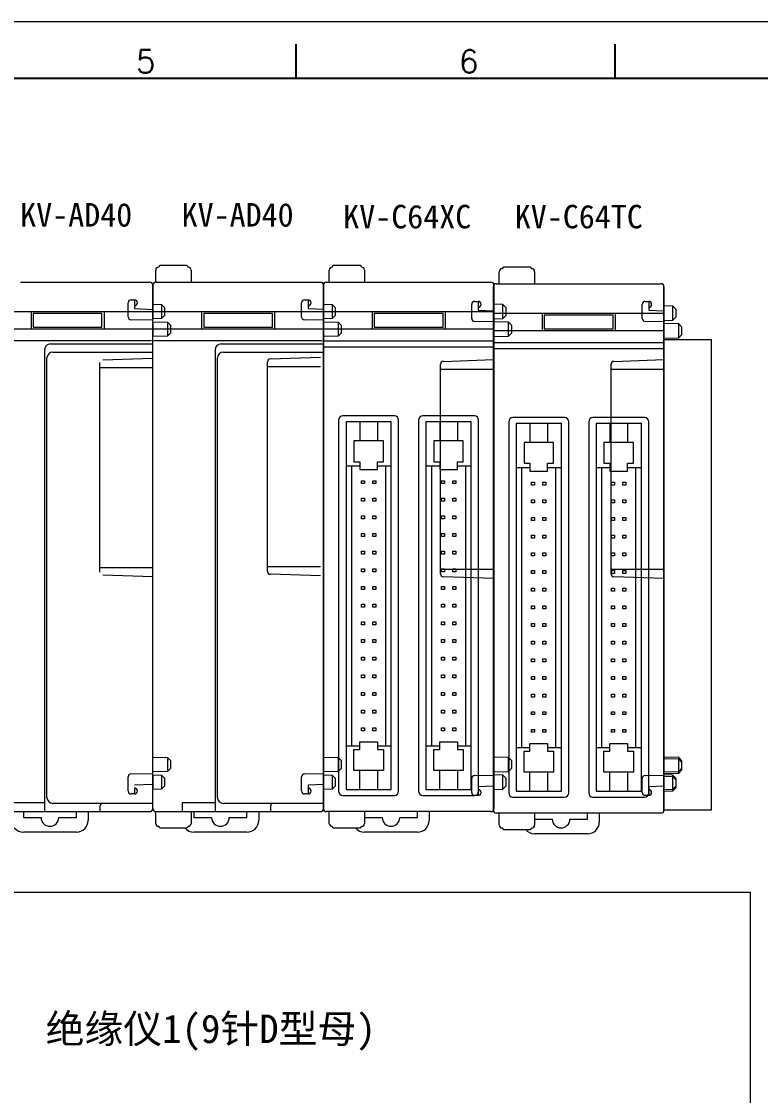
# Model space of a CAD drawing. Extents: x 33864 to 41687, y -3582 to -110.
# Drawn here: x 39118 to 39182.8, y -2798.9 to -2704.6 of the extents above; entities that cross this region are included whole.
import ezdxf
from ezdxf.enums import TextEntityAlignment as Align

# ---------------------------------------------------------------- set-up
doc = ezdxf.new("R2010")
doc.units = 0
doc.header["$MEASUREMENT"] = 0
doc.layers.add('1', color=3, linetype='Continuous', lineweight=20)
doc.layers.add('AE_BOR', color=1, linetype='Continuous')
doc.layers.add('细实线层', color=7, linetype='Continuous')
doc.styles.add('WD', font='romans.shx', dxfattribs={"bigfont": 'gbcbig.shx'})

msp = doc.modelspace()

# ---------------------------------------------------------------- linework, layer by layer
msp.add_line((39256.318, -2709.649), (38969.318, -2709.649))
at = {"layer": '1', "color": 0, "linetype": 'Continuous'}
for p, q in [((39132.495, -2726.068), (39130.173, -2726.068)), ((39147.717, -2726.068), (39145.395, -2726.068)), ((39162.639, -2726.209), (39160.317, -2726.209)), ((39129.786, -2727.513), (39129.786, -2726.455)), ((39132.882, -2726.455), (39132.882, -2727.513)), ((39145.008, -2727.513), (39145.008, -2726.455)), ((39148.104, -2726.455), (39148.104, -2727.513)), ((39159.93, -2727.654), (39159.93, -2726.596)), ((39163.026, -2726.596), (39163.026, -2727.654)), ((39117.918, -2727.513), (39129.27, -2727.513)), ((39129.528, -2727.771), (39129.528, -2729.448)), ((39129.528, -2729.9), (39129.528, -2727.771)), ((39129.786, -2727.513), (39132.882, -2727.513)), ((39132.882, -2727.513), (39144.234, -2727.513)), ((39144.492, -2727.771), (39144.492, -2729.448)), ((39144.492, -2729.89), (39144.492, -2727.771)), ((39144.492, -2727.771), (39144.492, -2729.448)), ((39144.75, -2727.513), (39145.008, -2727.513)), ((39145.008, -2727.513), (39148.104, -2727.513)), ((39148.104, -2727.513), (39159.198, -2727.513)), ((39159.414, -2730.031), (39159.414, -2727.912)), ((39159.456, -2727.771), (39159.456, -2729.448)), ((39159.672, -2727.654), (39159.93, -2727.654)), ((39159.93, -2727.654), (39163.026, -2727.654)), ((39163.026, -2727.654), (39174.12, -2727.654)), ((39174.378, -2727.912), (39174.378, -2729.589)), ((39174.378, -2730.031), (39174.378, -2727.912)), ((39127.619, -2729.061), (39127.928, -2729.061)), ((39127.928, -2729.061), (39127.928, -2729.577)), ((39142.841, -2729.061), (39143.151, -2729.061)), ((39143.151, -2729.061), (39143.151, -2729.577)), ((39157.763, -2729.202), (39158.073, -2729.202)), ((39158.073, -2729.202), (39158.073, -2729.718)), ((39172.727, -2729.202), (39173.037, -2729.202)), ((39173.037, -2729.202), (39173.037, -2729.718)), ((39114.564, -2730.093), (39129.528, -2730.093)), ((39118.847, -2730.093), (39118.847, -2731.641)), ((39125.245, -2730.093), (39125.245, -2731.641)), ((39127.361, -2730.562), (39127.361, -2729.319)), ((39127.928, -2729.577), (39127.928, -2729.835)), ((39127.928, -2729.835), (39129.528, -2729.9)), ((39129.528, -2729.448), (39129.528, -2730.738)), ((39129.528, -2729.448), (39130.302, -2729.474)), ((39129.528, -2730.854), (39129.528, -2729.9)), ((39129.528, -2730.093), (39144.492, -2730.093)), ((39130.302, -2729.474), (39130.56, -2729.732)), ((39130.302, -2729.474), (39130.302, -2730.712)), ((39130.56, -2729.732), (39130.56, -2730.454)), ((39133.811, -2730.093), (39133.811, -2731.641)), ((39140.209, -2730.093), (39140.209, -2731.641)), ((39142.583, -2730.562), (39142.583, -2729.319)), ((39143.151, -2729.577), (39143.151, -2729.835)), ((39143.151, -2729.835), (39144.492, -2729.89)), ((39144.492, -2729.448), (39144.492, -2730.738)), ((39144.492, -2729.448), (39144.492, -2730.738)), ((39144.492, -2729.448), (39145.266, -2729.474)), ((39144.492, -2730.849), (39144.492, -2729.89)), ((39144.492, -2730.854), (39144.492, -2729.9)), ((39144.492, -2730.093), (39159.456, -2730.093)), ((39145.266, -2729.474), (39145.524, -2729.732)), ((39145.266, -2729.474), (39145.266, -2730.712)), ((39145.524, -2729.732), (39145.524, -2730.454)), ((39148.775, -2730.093), (39148.775, -2731.641)), ((39155.174, -2730.093), (39155.174, -2731.641)), ((39157.505, -2730.703), (39157.505, -2729.46)), ((39158.073, -2729.718), (39158.073, -2729.976)), ((39158.073, -2729.976), (39159.414, -2730.031)), ((39159.414, -2730.991), (39159.414, -2730.031)), ((39160.23, -2729.474), (39159.456, -2729.448)), ((39159.456, -2729.448), (39159.456, -2730.738)), ((39160.23, -2730.712), (39160.23, -2729.474)), ((39160.23, -2729.474), (39160.488, -2729.732)), ((39160.488, -2729.732), (39160.488, -2730.454)), ((39172.469, -2730.703), (39172.469, -2729.46)), ((39173.037, -2729.718), (39173.037, -2729.976)), ((39173.037, -2729.976), (39174.378, -2730.031)), ((39175.152, -2729.615), (39174.378, -2729.589)), ((39174.378, -2729.589), (39174.378, -2730.879)), ((39174.378, -2730.991), (39174.378, -2730.031)), ((39175.152, -2730.853), (39175.152, -2729.615)), ((39175.152, -2729.615), (39175.41, -2729.873)), ((39175.41, -2729.873), (39175.41, -2730.595)), ((39119.03, -2730.273), (39119.03, -2731.46)), ((39125.067, -2730.273), (39119.03, -2730.273)), ((39125.067, -2731.46), (39125.067, -2730.273)), ((39129.528, -2730.854), (39127.511, -2730.82)), ((39130.302, -2730.712), (39129.528, -2730.738)), ((39129.528, -2734.172), (39129.528, -2730.854)), ((39129.528, -2730.996), (39129.528, -2732.286)), ((39129.528, -2730.996), (39130.818, -2731.022)), ((39130.56, -2730.454), (39130.302, -2730.712)), ((39130.818, -2731.022), (39130.818, -2732.26)), ((39130.818, -2731.022), (39131.076, -2731.28)), ((39133.994, -2730.273), (39133.994, -2731.46)), ((39140.031, -2730.273), (39133.994, -2730.273)), ((39140.031, -2731.46), (39140.031, -2730.273)), ((39144.492, -2730.849), (39142.837, -2730.82)), ((39145.266, -2730.712), (39144.492, -2730.738)), ((39144.492, -2730.738), (39144.492, -2730.996)), ((39144.492, -2734.172), (39144.492, -2730.849)), ((39144.492, -2730.996), (39144.492, -2732.286)), ((39144.492, -2730.996), (39144.492, -2732.286)), ((39144.492, -2730.996), (39145.782, -2731.022)), ((39145.524, -2730.454), (39145.266, -2730.712)), ((39145.782, -2731.022), (39145.782, -2732.26)), ((39145.782, -2731.022), (39146.04, -2731.28)), ((39154.993, -2730.273), (39148.956, -2730.273)), ((39148.956, -2730.273), (39148.956, -2731.46)), ((39154.993, -2731.46), (39154.993, -2730.273)), ((39159.414, -2730.991), (39157.759, -2730.961)), ((39159.414, -2730.234), (39174.378, -2730.234)), ((39159.414, -2734.313), (39159.414, -2730.991)), ((39159.456, -2730.738), (39160.23, -2730.712)), ((39159.456, -2730.738), (39159.456, -2730.996)), ((39160.746, -2731.022), (39159.456, -2730.996)), ((39159.456, -2730.996), (39159.456, -2732.286)), ((39160.23, -2730.712), (39160.488, -2730.454)), ((39160.746, -2732.26), (39160.746, -2731.022)), ((39160.746, -2731.022), (39161.004, -2731.28)), ((39163.697, -2730.234), (39163.697, -2731.782)), ((39169.915, -2730.415), (39163.878, -2730.415)), ((39163.878, -2730.415), (39163.878, -2731.602)), ((39169.915, -2731.602), (39169.915, -2730.415)), ((39170.096, -2730.234), (39170.096, -2731.782)), ((39174.378, -2730.991), (39172.723, -2730.961)), ((39174.378, -2730.879), (39175.152, -2730.853)), ((39174.378, -2730.879), (39174.378, -2731.137)), ((39174.378, -2734.313), (39174.378, -2730.991)), ((39175.668, -2731.163), (39174.378, -2731.137)), ((39174.378, -2731.137), (39174.378, -2732.427)), ((39175.152, -2730.853), (39175.41, -2730.595)), ((39129.528, -2731.641), (39114.564, -2731.641)), ((39119.03, -2731.46), (39125.067, -2731.46)), ((39144.492, -2731.641), (39129.528, -2731.641)), ((39131.076, -2732.002), (39130.818, -2732.26)), ((39131.076, -2731.28), (39131.076, -2732.002)), ((39133.994, -2731.46), (39140.031, -2731.46)), ((39159.456, -2731.641), (39144.492, -2731.641)), ((39146.04, -2732.002), (39145.782, -2732.26)), ((39146.04, -2731.28), (39146.04, -2732.002)), ((39148.956, -2731.46), (39154.993, -2731.46)), ((39174.378, -2731.782), (39159.414, -2731.782)), ((39160.746, -2732.26), (39161.004, -2732.002)), ((39161.004, -2731.28), (39161.004, -2732.002)), ((39163.878, -2731.602), (39169.915, -2731.602)), ((39175.668, -2732.401), (39175.668, -2731.163)), ((39175.668, -2731.163), (39175.926, -2731.421)), ((39175.926, -2731.421), (39175.926, -2732.143)), ((39129.425, -2732.673), (39114.667, -2732.673)), ((39120.549, -2732.931), (39129.528, -2732.931)), ((39130.818, -2732.26), (39129.528, -2732.286)), ((39144.389, -2732.673), (39129.631, -2732.673)), ((39135.514, -2732.931), (39144.492, -2732.931)), ((39145.782, -2732.26), (39144.492, -2732.286)), ((39144.492, -2732.286), (39144.492, -2769.18)), ((39144.595, -2732.673), (39159.353, -2732.673)), ((39159.456, -2732.286), (39160.746, -2732.26)), ((39159.456, -2732.286), (39159.456, -2769.18)), ((39159.517, -2732.814), (39174.275, -2732.814)), ((39174.378, -2732.427), (39175.668, -2732.401)), ((39174.378, -2732.427), (39174.378, -2769.322)), ((39174.378, -2732.556), (39174.378, -2773.837)), ((39175.668, -2732.401), (39175.926, -2732.143)), ((39120.033, -2733.447), (39120.033, -2773.953)), ((39120.756, -2733.648), (39129.528, -2733.648)), ((39134.998, -2733.447), (39134.998, -2773.953)), ((39135.72, -2733.648), (39144.492, -2733.648)), ((39144.492, -2733.189), (39159.456, -2733.189)), ((39159.414, -2733.33), (39174.378, -2733.33)), ((39120.24, -2772.715), (39120.24, -2734.164)), ((39124.884, -2752.96), (39124.884, -2734.576)), ((39125.133, -2734.318), (39129.528, -2734.172)), ((39129.528, -2753.365), (39129.528, -2734.172)), ((39135.204, -2772.715), (39135.204, -2734.164)), ((39139.59, -2752.885), (39139.59, -2734.501)), ((39139.84, -2734.243), (39144.234, -2734.096)), ((39144.492, -2753.365), (39144.492, -2734.172)), ((39154.77, -2753.102), (39154.77, -2734.718)), ((39155.02, -2734.46), (39159.414, -2734.313)), ((39159.414, -2753.506), (39159.414, -2734.313)), ((39169.734, -2753.102), (39169.734, -2734.718)), ((39169.984, -2734.46), (39174.378, -2734.313)), ((39174.378, -2753.506), (39174.378, -2734.313)), ((39124.884, -2734.996), (39129.528, -2734.996)), ((39139.59, -2734.919), (39144.234, -2734.919)), ((39154.77, -2735.136), (39159.414, -2735.136)), ((39169.734, -2735.136), (39174.378, -2735.136)), ((39145.834, -2739.613), (39145.834, -2772.173)), ((39150.736, -2739.252), (39146.195, -2739.252)), ((39151.097, -2772.173), (39151.097, -2739.613)), ((39152.852, -2739.613), (39152.852, -2772.173)), ((39157.754, -2739.252), (39153.213, -2739.252)), ((39158.115, -2772.173), (39158.115, -2739.613)), ((39165.658, -2739.393), (39161.117, -2739.393)), ((39172.676, -2739.393), (39168.135, -2739.393)), ((39146.479, -2739.768), (39146.479, -2772.018)), ((39150.452, -2739.768), (39146.479, -2739.768)), ((39147.691, -2739.768), (39147.691, -2741.432)), ((39149.239, -2739.768), (39149.239, -2741.432)), ((39150.452, -2772.018), (39150.452, -2739.768)), ((39153.497, -2739.768), (39153.497, -2772.018)), ((39157.47, -2739.768), (39153.497, -2739.768)), ((39154.709, -2739.768), (39154.709, -2741.432)), ((39156.257, -2739.768), (39156.257, -2741.432)), ((39157.47, -2772.018), (39157.47, -2739.768)), ((39160.756, -2739.755), (39160.756, -2772.315)), ((39161.401, -2739.909), (39161.401, -2772.16)), ((39165.374, -2739.909), (39161.401, -2739.909)), ((39162.613, -2739.909), (39162.613, -2741.573)), ((39164.162, -2739.909), (39164.162, -2741.573)), ((39165.374, -2772.16), (39165.374, -2739.909)), ((39166.019, -2772.315), (39166.019, -2739.755)), ((39167.774, -2739.755), (39167.774, -2772.315)), ((39168.419, -2739.909), (39168.419, -2772.16)), ((39172.392, -2739.909), (39168.419, -2739.909)), ((39169.631, -2739.909), (39169.631, -2741.573)), ((39171.179, -2739.909), (39171.179, -2741.573)), ((39172.392, -2772.16), (39172.392, -2739.909)), ((39173.037, -2772.315), (39173.037, -2739.755)), ((39147.691, -2741.432), (39147.175, -2741.432)), ((39147.175, -2741.432), (39147.175, -2743.264)), ((39149.239, -2741.432), (39147.691, -2741.432)), ((39149.755, -2741.432), (39149.239, -2741.432)), ((39149.755, -2743.264), (39149.755, -2741.432)), ((39154.709, -2741.432), (39154.193, -2741.432)), ((39154.193, -2741.432), (39154.193, -2743.264)), ((39156.257, -2741.432), (39154.709, -2741.432)), ((39156.773, -2741.432), (39156.257, -2741.432)), ((39156.773, -2743.264), (39156.773, -2741.432)), ((39162.613, -2741.573), (39162.097, -2741.573)), ((39162.097, -2741.573), (39162.097, -2743.405)), ((39164.162, -2741.573), (39162.613, -2741.573)), ((39164.678, -2741.573), (39164.162, -2741.573)), ((39164.678, -2743.405), (39164.678, -2741.573)), ((39169.631, -2741.573), (39169.115, -2741.573)), ((39169.115, -2741.573), (39169.115, -2743.405)), ((39171.179, -2741.573), (39169.631, -2741.573)), ((39171.695, -2741.573), (39171.179, -2741.573)), ((39171.695, -2743.405), (39171.695, -2741.573)), ((39147.175, -2743.264), (39147.691, -2743.264)), ((39147.691, -2743.264), (39147.691, -2743.948)), ((39149.239, -2743.264), (39149.755, -2743.264)), ((39149.239, -2743.948), (39149.239, -2743.264)), ((39154.193, -2743.264), (39154.709, -2743.264)), ((39154.709, -2743.264), (39154.709, -2743.948)), ((39156.257, -2743.948), (39156.257, -2743.264)), ((39156.257, -2743.264), (39156.773, -2743.264)), ((39146.479, -2743.621), (39147.691, -2743.621)), ((39146.995, -2768.184), (39146.995, -2743.621)), ((39147.691, -2743.948), (39149.239, -2743.948)), ((39149.239, -2743.621), (39150.452, -2743.621)), ((39149.936, -2743.621), (39149.936, -2768.184)), ((39153.497, -2743.621), (39154.709, -2743.621)), ((39154.013, -2768.184), (39154.013, -2743.621)), ((39154.709, -2743.948), (39156.257, -2743.948)), ((39156.257, -2743.621), (39157.47, -2743.621)), ((39156.954, -2743.621), (39156.954, -2768.184)), ((39161.401, -2743.762), (39162.613, -2743.762)), ((39161.917, -2768.326), (39161.917, -2743.762)), ((39162.097, -2743.405), (39162.613, -2743.405)), ((39162.613, -2743.405), (39162.613, -2744.089)), ((39162.613, -2744.089), (39164.162, -2744.089)), ((39164.162, -2743.405), (39164.678, -2743.405)), ((39164.162, -2744.089), (39164.162, -2743.405)), ((39164.162, -2743.762), (39165.374, -2743.762)), ((39164.858, -2743.762), (39164.858, -2768.326)), ((39168.419, -2743.762), (39169.631, -2743.762)), ((39168.935, -2768.326), (39168.935, -2743.762)), ((39169.115, -2743.405), (39169.631, -2743.405)), ((39169.631, -2743.405), (39169.631, -2744.089)), ((39169.631, -2744.089), (39171.179, -2744.089)), ((39171.179, -2744.089), (39171.179, -2743.405)), ((39171.179, -2743.405), (39171.695, -2743.405)), ((39171.179, -2743.762), (39172.392, -2743.762)), ((39171.876, -2743.762), (39171.876, -2768.326)), ((39147.846, -2745.186), (39147.846, -2744.928)), ((39147.846, -2744.928), (39148.104, -2744.928)), ((39148.104, -2745.186), (39147.846, -2745.186)), ((39148.104, -2744.928), (39148.104, -2745.186)), ((39148.827, -2745.186), (39148.827, -2744.928)), ((39148.827, -2744.928), (39149.085, -2744.928)), ((39149.085, -2745.186), (39148.827, -2745.186)), ((39149.085, -2744.928), (39149.085, -2745.186)), ((39154.864, -2745.186), (39154.864, -2744.928)), ((39154.864, -2744.928), (39155.122, -2744.928)), ((39155.122, -2745.186), (39154.864, -2745.186)), ((39155.122, -2744.928), (39155.122, -2745.186)), ((39155.844, -2745.186), (39155.844, -2744.928)), ((39155.844, -2744.928), (39156.102, -2744.928)), ((39156.102, -2745.186), (39155.844, -2745.186)), ((39156.102, -2744.928), (39156.102, -2745.186)), ((39162.768, -2745.327), (39162.768, -2745.069)), ((39162.768, -2745.069), (39163.026, -2745.069)), ((39163.026, -2745.069), (39163.026, -2745.327)), ((39163.749, -2745.327), (39163.749, -2745.069)), ((39163.749, -2745.069), (39164.007, -2745.069)), ((39164.007, -2745.069), (39164.007, -2745.327)), ((39169.786, -2745.327), (39169.786, -2745.069)), ((39169.786, -2745.069), (39170.044, -2745.069)), ((39170.044, -2745.069), (39170.044, -2745.327)), ((39170.766, -2745.327), (39170.766, -2745.069)), ((39170.766, -2745.069), (39171.024, -2745.069)), ((39171.024, -2745.069), (39171.024, -2745.327)), ((39163.026, -2745.327), (39162.768, -2745.327)), ((39164.007, -2745.327), (39163.749, -2745.327)), ((39170.044, -2745.327), (39169.786, -2745.327)), ((39171.024, -2745.327), (39170.766, -2745.327)), ((39147.846, -2746.734), (39147.846, -2746.476)), ((39147.846, -2746.476), (39148.104, -2746.476)), ((39148.104, -2746.734), (39147.846, -2746.734)), ((39148.104, -2746.476), (39148.104, -2746.734)), ((39148.827, -2746.734), (39148.827, -2746.476)), ((39148.827, -2746.476), (39149.085, -2746.476)), ((39149.085, -2746.734), (39148.827, -2746.734)), ((39149.085, -2746.476), (39149.085, -2746.734)), ((39154.864, -2746.734), (39154.864, -2746.476)), ((39154.864, -2746.476), (39155.122, -2746.476)), ((39155.122, -2746.734), (39154.864, -2746.734)), ((39155.122, -2746.476), (39155.122, -2746.734)), ((39155.844, -2746.734), (39155.844, -2746.476)), ((39155.844, -2746.476), (39156.102, -2746.476)), ((39156.102, -2746.734), (39155.844, -2746.734)), ((39156.102, -2746.476), (39156.102, -2746.734)), ((39162.768, -2746.875), (39162.768, -2746.617)), ((39162.768, -2746.617), (39163.026, -2746.617)), ((39163.026, -2746.875), (39162.768, -2746.875)), ((39163.026, -2746.617), (39163.026, -2746.875)), ((39163.749, -2746.875), (39163.749, -2746.617)), ((39163.749, -2746.617), (39164.007, -2746.617)), ((39164.007, -2746.875), (39163.749, -2746.875)), ((39164.007, -2746.617), (39164.007, -2746.875)), ((39169.786, -2746.875), (39169.786, -2746.617)), ((39169.786, -2746.617), (39170.044, -2746.617)), ((39170.044, -2746.875), (39169.786, -2746.875)), ((39170.044, -2746.617), (39170.044, -2746.875)), ((39170.766, -2746.875), (39170.766, -2746.617)), ((39170.766, -2746.617), (39171.024, -2746.617)), ((39171.024, -2746.875), (39170.766, -2746.875)), ((39171.024, -2746.617), (39171.024, -2746.875)), ((39147.846, -2748.282), (39147.846, -2748.024)), ((39147.846, -2748.024), (39148.104, -2748.024)), ((39148.104, -2748.024), (39148.104, -2748.282)), ((39148.827, -2748.282), (39148.827, -2748.024)), ((39148.827, -2748.024), (39149.085, -2748.024)), ((39149.085, -2748.024), (39149.085, -2748.282)), ((39154.864, -2748.282), (39154.864, -2748.024)), ((39154.864, -2748.024), (39155.122, -2748.024)), ((39155.122, -2748.024), (39155.122, -2748.282)), ((39155.844, -2748.282), (39155.844, -2748.024)), ((39155.844, -2748.024), (39156.102, -2748.024)), ((39156.102, -2748.024), (39156.102, -2748.282)), ((39148.104, -2748.282), (39147.846, -2748.282)), ((39149.085, -2748.282), (39148.827, -2748.282)), ((39155.122, -2748.282), (39154.864, -2748.282)), ((39156.102, -2748.282), (39155.844, -2748.282)), ((39162.768, -2748.423), (39162.768, -2748.165)), ((39162.768, -2748.165), (39163.026, -2748.165)), ((39163.026, -2748.423), (39162.768, -2748.423)), ((39163.026, -2748.165), (39163.026, -2748.423)), ((39163.749, -2748.423), (39163.749, -2748.165)), ((39163.749, -2748.165), (39164.007, -2748.165)), ((39164.007, -2748.423), (39163.749, -2748.423)), ((39164.007, -2748.165), (39164.007, -2748.423)), ((39169.786, -2748.423), (39169.786, -2748.165)), ((39169.786, -2748.165), (39170.044, -2748.165)), ((39170.044, -2748.423), (39169.786, -2748.423)), ((39170.044, -2748.165), (39170.044, -2748.423)), ((39170.766, -2748.423), (39170.766, -2748.165)), ((39170.766, -2748.165), (39171.024, -2748.165)), ((39171.024, -2748.423), (39170.766, -2748.423)), ((39171.024, -2748.165), (39171.024, -2748.423)), ((39147.846, -2749.83), (39147.846, -2749.572)), ((39147.846, -2749.572), (39148.104, -2749.572)), ((39148.104, -2749.83), (39147.846, -2749.83)), ((39148.104, -2749.572), (39148.104, -2749.83)), ((39148.827, -2749.83), (39148.827, -2749.572)), ((39148.827, -2749.572), (39149.085, -2749.572)), ((39149.085, -2749.83), (39148.827, -2749.83)), ((39149.085, -2749.572), (39149.085, -2749.83)), ((39154.864, -2749.83), (39154.864, -2749.572)), ((39154.864, -2749.572), (39155.122, -2749.572)), ((39155.122, -2749.83), (39154.864, -2749.83)), ((39155.122, -2749.572), (39155.122, -2749.83)), ((39155.844, -2749.83), (39155.844, -2749.572)), ((39155.844, -2749.572), (39156.102, -2749.572)), ((39156.102, -2749.83), (39155.844, -2749.83)), ((39156.102, -2749.572), (39156.102, -2749.83)), ((39162.768, -2749.971), (39162.768, -2749.713)), ((39162.768, -2749.713), (39163.026, -2749.713)), ((39163.026, -2749.971), (39162.768, -2749.971)), ((39163.026, -2749.713), (39163.026, -2749.971)), ((39163.749, -2749.971), (39163.749, -2749.713)), ((39163.749, -2749.713), (39164.007, -2749.713)), ((39164.007, -2749.971), (39163.749, -2749.971)), ((39164.007, -2749.713), (39164.007, -2749.971)), ((39169.786, -2749.971), (39169.786, -2749.713)), ((39169.786, -2749.713), (39170.044, -2749.713)), ((39170.044, -2749.971), (39169.786, -2749.971)), ((39170.044, -2749.713), (39170.044, -2749.971)), ((39170.766, -2749.971), (39170.766, -2749.713)), ((39170.766, -2749.713), (39171.024, -2749.713)), ((39171.024, -2749.971), (39170.766, -2749.971)), ((39171.024, -2749.713), (39171.024, -2749.971)), ((39147.846, -2751.378), (39147.846, -2751.12)), ((39147.846, -2751.12), (39148.104, -2751.12)), ((39148.104, -2751.378), (39147.846, -2751.378)), ((39148.104, -2751.12), (39148.104, -2751.378)), ((39148.827, -2751.378), (39148.827, -2751.12)), ((39148.827, -2751.12), (39149.085, -2751.12)), ((39149.085, -2751.378), (39148.827, -2751.378)), ((39149.085, -2751.12), (39149.085, -2751.378)), ((39154.864, -2751.378), (39154.864, -2751.12)), ((39154.864, -2751.12), (39155.122, -2751.12)), ((39155.122, -2751.378), (39154.864, -2751.378)), ((39155.122, -2751.12), (39155.122, -2751.378)), ((39155.844, -2751.378), (39155.844, -2751.12)), ((39155.844, -2751.12), (39156.102, -2751.12)), ((39156.102, -2751.378), (39155.844, -2751.378)), ((39156.102, -2751.12), (39156.102, -2751.378)), ((39162.768, -2751.519), (39162.768, -2751.261)), ((39162.768, -2751.261), (39163.026, -2751.261)), ((39163.026, -2751.519), (39162.768, -2751.519)), ((39163.026, -2751.261), (39163.026, -2751.519)), ((39163.749, -2751.519), (39163.749, -2751.261)), ((39163.749, -2751.261), (39164.007, -2751.261)), ((39164.007, -2751.519), (39163.749, -2751.519)), ((39164.007, -2751.261), (39164.007, -2751.519)), ((39169.786, -2751.519), (39169.786, -2751.261)), ((39169.786, -2751.261), (39170.044, -2751.261)), ((39170.044, -2751.519), (39169.786, -2751.519)), ((39170.044, -2751.261), (39170.044, -2751.519)), ((39170.766, -2751.519), (39170.766, -2751.261)), ((39170.766, -2751.261), (39171.024, -2751.261)), ((39171.024, -2751.519), (39170.766, -2751.519)), ((39171.024, -2751.261), (39171.024, -2751.519)), ((39124.884, -2752.539), (39129.528, -2752.54)), ((39139.59, -2752.464), (39144.234, -2752.465)), ((39147.846, -2752.926), (39147.846, -2752.668)), ((39147.846, -2752.668), (39148.104, -2752.668)), ((39148.104, -2752.668), (39148.104, -2752.926)), ((39148.827, -2752.926), (39148.827, -2752.668)), ((39148.827, -2752.668), (39149.085, -2752.668)), ((39149.085, -2752.668), (39149.085, -2752.926)), ((39154.77, -2752.68), (39159.414, -2752.68)), ((39154.864, -2752.926), (39154.864, -2752.668)), ((39154.864, -2752.668), (39155.122, -2752.668)), ((39155.122, -2752.668), (39155.122, -2752.926)), ((39155.844, -2752.668), (39156.102, -2752.668)), ((39155.844, -2752.926), (39155.844, -2752.668)), ((39156.102, -2752.668), (39156.102, -2752.926)), ((39169.734, -2752.68), (39174.378, -2752.68)), ((39129.528, -2753.365), (39125.133, -2753.218)), ((39129.528, -2770.613), (39129.528, -2753.365)), ((39144.234, -2753.289), (39139.84, -2753.143)), ((39144.492, -2770.617), (39144.492, -2753.365)), ((39144.492, -2770.613), (39144.492, -2753.365)), ((39148.104, -2752.926), (39147.846, -2752.926)), ((39149.085, -2752.926), (39148.827, -2752.926)), ((39155.122, -2752.926), (39154.864, -2752.926)), ((39159.414, -2753.506), (39155.02, -2753.36)), ((39156.102, -2752.926), (39155.844, -2752.926)), ((39159.414, -2770.758), (39159.414, -2753.506)), ((39162.768, -2753.067), (39162.768, -2752.809)), ((39162.768, -2752.809), (39163.026, -2752.809)), ((39163.026, -2753.067), (39162.768, -2753.067)), ((39163.026, -2752.809), (39163.026, -2753.067)), ((39163.749, -2753.067), (39163.749, -2752.809)), ((39163.749, -2752.809), (39164.007, -2752.809)), ((39164.007, -2753.067), (39163.749, -2753.067)), ((39164.007, -2752.809), (39164.007, -2753.067)), ((39169.786, -2753.067), (39169.786, -2752.809)), ((39169.786, -2752.809), (39170.044, -2752.809)), ((39170.044, -2753.067), (39169.786, -2753.067)), ((39174.378, -2753.506), (39169.984, -2753.36)), ((39170.044, -2752.809), (39170.044, -2753.067)), ((39170.766, -2752.809), (39171.024, -2752.809)), ((39170.766, -2753.067), (39170.766, -2752.809)), ((39171.024, -2753.067), (39170.766, -2753.067)), ((39171.024, -2752.809), (39171.024, -2753.067)), ((39174.378, -2770.758), (39174.378, -2753.506)), ((39147.846, -2754.474), (39147.846, -2754.216)), ((39147.846, -2754.216), (39148.104, -2754.216)), ((39148.104, -2754.474), (39147.846, -2754.474)), ((39148.104, -2754.216), (39148.104, -2754.474)), ((39148.827, -2754.216), (39149.085, -2754.216)), ((39148.827, -2754.474), (39148.827, -2754.216)), ((39149.085, -2754.474), (39148.827, -2754.474)), ((39149.085, -2754.216), (39149.085, -2754.474)), ((39154.864, -2754.474), (39154.864, -2754.216)), ((39154.864, -2754.216), (39155.122, -2754.216)), ((39155.122, -2754.474), (39154.864, -2754.474)), ((39155.122, -2754.216), (39155.122, -2754.474)), ((39155.844, -2754.216), (39156.102, -2754.216)), ((39155.844, -2754.474), (39155.844, -2754.216)), ((39156.102, -2754.474), (39155.844, -2754.474)), ((39156.102, -2754.216), (39156.102, -2754.474)), ((39162.768, -2754.616), (39162.768, -2754.358)), ((39162.768, -2754.358), (39163.026, -2754.358)), ((39163.026, -2754.616), (39162.768, -2754.616)), ((39163.026, -2754.358), (39163.026, -2754.616)), ((39163.749, -2754.358), (39164.007, -2754.358)), ((39163.749, -2754.616), (39163.749, -2754.358)), ((39164.007, -2754.616), (39163.749, -2754.616)), ((39164.007, -2754.358), (39164.007, -2754.616)), ((39169.786, -2754.616), (39169.786, -2754.358)), ((39169.786, -2754.358), (39170.044, -2754.358)), ((39170.044, -2754.616), (39169.786, -2754.616)), ((39170.044, -2754.358), (39170.044, -2754.616)), ((39170.766, -2754.358), (39171.024, -2754.358)), ((39170.766, -2754.616), (39170.766, -2754.358)), ((39171.024, -2754.616), (39170.766, -2754.616)), ((39171.024, -2754.358), (39171.024, -2754.616)), ((39147.846, -2756.022), (39147.846, -2755.764)), ((39147.846, -2755.764), (39148.104, -2755.764)), ((39148.104, -2756.022), (39147.846, -2756.022)), ((39148.104, -2755.764), (39148.104, -2756.022)), ((39148.827, -2756.022), (39148.827, -2755.764)), ((39148.827, -2755.764), (39149.085, -2755.764)), ((39149.085, -2756.022), (39148.827, -2756.022)), ((39149.085, -2755.764), (39149.085, -2756.022)), ((39154.864, -2756.022), (39154.864, -2755.764)), ((39154.864, -2755.764), (39155.122, -2755.764)), ((39155.122, -2756.022), (39154.864, -2756.022)), ((39155.122, -2755.764), (39155.122, -2756.022)), ((39155.844, -2755.764), (39156.102, -2755.764)), ((39155.844, -2756.022), (39155.844, -2755.764)), ((39156.102, -2756.022), (39155.844, -2756.022)), ((39156.102, -2755.764), (39156.102, -2756.022)), ((39162.768, -2756.164), (39162.768, -2755.906)), ((39162.768, -2755.906), (39163.026, -2755.906)), ((39163.026, -2756.164), (39162.768, -2756.164)), ((39163.026, -2755.906), (39163.026, -2756.164)), ((39163.749, -2756.164), (39163.749, -2755.906)), ((39163.749, -2755.906), (39164.007, -2755.906)), ((39164.007, -2756.164), (39163.749, -2756.164)), ((39164.007, -2755.906), (39164.007, -2756.164)), ((39169.786, -2756.164), (39169.786, -2755.906)), ((39169.786, -2755.906), (39170.044, -2755.906)), ((39170.044, -2756.164), (39169.786, -2756.164)), ((39170.044, -2755.906), (39170.044, -2756.164)), ((39170.766, -2755.906), (39171.024, -2755.906)), ((39170.766, -2756.164), (39170.766, -2755.906)), ((39171.024, -2756.164), (39170.766, -2756.164)), ((39171.024, -2755.906), (39171.024, -2756.164)), ((39147.846, -2757.57), (39147.846, -2757.312)), ((39147.846, -2757.312), (39148.104, -2757.312)), ((39148.104, -2757.312), (39148.104, -2757.57)), ((39148.827, -2757.57), (39148.827, -2757.312)), ((39148.827, -2757.312), (39149.085, -2757.312)), ((39149.085, -2757.312), (39149.085, -2757.57)), ((39154.864, -2757.57), (39154.864, -2757.312)), ((39154.864, -2757.312), (39155.122, -2757.312)), ((39155.122, -2757.312), (39155.122, -2757.57)), ((39155.844, -2757.57), (39155.844, -2757.312)), ((39155.844, -2757.312), (39156.102, -2757.312)), ((39156.102, -2757.312), (39156.102, -2757.57)), ((39162.768, -2757.712), (39162.768, -2757.454)), ((39162.768, -2757.454), (39163.026, -2757.454)), ((39163.026, -2757.454), (39163.026, -2757.712)), ((39163.749, -2757.712), (39163.749, -2757.454)), ((39163.749, -2757.454), (39164.007, -2757.454)), ((39164.007, -2757.454), (39164.007, -2757.712)), ((39169.786, -2757.712), (39169.786, -2757.454)), ((39169.786, -2757.454), (39170.044, -2757.454)), ((39170.044, -2757.454), (39170.044, -2757.712)), ((39170.766, -2757.712), (39170.766, -2757.454)), ((39170.766, -2757.454), (39171.024, -2757.454)), ((39171.024, -2757.454), (39171.024, -2757.712)), ((39148.104, -2757.57), (39147.846, -2757.57)), ((39149.085, -2757.57), (39148.827, -2757.57)), ((39155.122, -2757.57), (39154.864, -2757.57)), ((39156.102, -2757.57), (39155.844, -2757.57)), ((39163.026, -2757.712), (39162.768, -2757.712)), ((39164.007, -2757.712), (39163.749, -2757.712)), ((39170.044, -2757.712), (39169.786, -2757.712)), ((39171.024, -2757.712), (39170.766, -2757.712)), ((39147.846, -2759.118), (39147.846, -2758.86)), ((39147.846, -2758.86), (39148.104, -2758.86)), ((39148.104, -2759.118), (39147.846, -2759.118)), ((39148.104, -2758.86), (39148.104, -2759.118)), ((39148.827, -2758.86), (39149.085, -2758.86)), ((39148.827, -2759.118), (39148.827, -2758.86)), ((39149.085, -2759.118), (39148.827, -2759.118)), ((39149.085, -2758.86), (39149.085, -2759.118)), ((39154.864, -2759.118), (39154.864, -2758.86)), ((39154.864, -2758.86), (39155.122, -2758.86)), ((39155.122, -2759.118), (39154.864, -2759.118)), ((39155.122, -2758.86), (39155.122, -2759.118)), ((39155.844, -2758.86), (39156.102, -2758.86)), ((39155.844, -2759.118), (39155.844, -2758.86)), ((39156.102, -2759.118), (39155.844, -2759.118)), ((39156.102, -2758.86), (39156.102, -2759.118)), ((39162.768, -2759.26), (39162.768, -2759.002)), ((39162.768, -2759.002), (39163.026, -2759.002)), ((39163.026, -2759.26), (39162.768, -2759.26)), ((39163.026, -2759.002), (39163.026, -2759.26)), ((39163.749, -2759.002), (39164.007, -2759.002)), ((39163.749, -2759.26), (39163.749, -2759.002)), ((39164.007, -2759.26), (39163.749, -2759.26)), ((39164.007, -2759.002), (39164.007, -2759.26)), ((39169.786, -2759.26), (39169.786, -2759.002)), ((39169.786, -2759.002), (39170.044, -2759.002)), ((39170.044, -2759.26), (39169.786, -2759.26)), ((39170.044, -2759.002), (39170.044, -2759.26)), ((39170.766, -2759.002), (39171.024, -2759.002)), ((39170.766, -2759.26), (39170.766, -2759.002)), ((39171.024, -2759.26), (39170.766, -2759.26)), ((39171.024, -2759.002), (39171.024, -2759.26)), ((39147.846, -2760.666), (39147.846, -2760.408)), ((39147.846, -2760.408), (39148.104, -2760.408)), ((39148.104, -2760.666), (39147.846, -2760.666)), ((39148.104, -2760.408), (39148.104, -2760.666)), ((39148.827, -2760.666), (39148.827, -2760.408)), ((39148.827, -2760.408), (39149.085, -2760.408)), ((39149.085, -2760.666), (39148.827, -2760.666)), ((39149.085, -2760.408), (39149.085, -2760.666)), ((39154.864, -2760.666), (39154.864, -2760.408)), ((39154.864, -2760.408), (39155.122, -2760.408)), ((39155.122, -2760.666), (39154.864, -2760.666)), ((39155.122, -2760.408), (39155.122, -2760.666)), ((39155.844, -2760.666), (39155.844, -2760.408)), ((39155.844, -2760.408), (39156.102, -2760.408)), ((39156.102, -2760.666), (39155.844, -2760.666)), ((39156.102, -2760.408), (39156.102, -2760.666)), ((39162.768, -2760.808), (39162.768, -2760.55)), ((39162.768, -2760.55), (39163.026, -2760.55)), ((39163.026, -2760.808), (39162.768, -2760.808)), ((39163.026, -2760.55), (39163.026, -2760.808)), ((39163.749, -2760.808), (39163.749, -2760.55)), ((39163.749, -2760.55), (39164.007, -2760.55)), ((39164.007, -2760.808), (39163.749, -2760.808)), ((39164.007, -2760.55), (39164.007, -2760.808)), ((39169.786, -2760.808), (39169.786, -2760.55)), ((39169.786, -2760.55), (39170.044, -2760.55)), ((39170.044, -2760.808), (39169.786, -2760.808)), ((39170.044, -2760.55), (39170.044, -2760.808)), ((39170.766, -2760.808), (39170.766, -2760.55)), ((39170.766, -2760.55), (39171.024, -2760.55)), ((39171.024, -2760.808), (39170.766, -2760.808)), ((39171.024, -2760.55), (39171.024, -2760.808)), ((39147.846, -2762.214), (39147.846, -2761.956)), ((39147.846, -2761.956), (39148.104, -2761.956)), ((39148.104, -2762.214), (39147.846, -2762.214)), ((39148.104, -2761.956), (39148.104, -2762.214)), ((39148.827, -2761.956), (39149.085, -2761.956)), ((39148.827, -2762.214), (39148.827, -2761.956)), ((39149.085, -2762.214), (39148.827, -2762.214)), ((39149.085, -2761.956), (39149.085, -2762.214)), ((39154.864, -2762.214), (39154.864, -2761.956)), ((39154.864, -2761.956), (39155.122, -2761.956)), ((39155.122, -2762.214), (39154.864, -2762.214)), ((39155.122, -2761.956), (39155.122, -2762.214)), ((39155.844, -2761.956), (39156.102, -2761.956)), ((39155.844, -2762.214), (39155.844, -2761.956)), ((39156.102, -2762.214), (39155.844, -2762.214)), ((39156.102, -2761.956), (39156.102, -2762.214)), ((39162.768, -2762.356), (39162.768, -2762.098)), ((39162.768, -2762.098), (39163.026, -2762.098)), ((39163.026, -2762.098), (39163.026, -2762.356)), ((39163.749, -2762.098), (39164.007, -2762.098)), ((39163.749, -2762.356), (39163.749, -2762.098)), ((39164.007, -2762.098), (39164.007, -2762.356)), ((39169.786, -2762.356), (39169.786, -2762.098)), ((39169.786, -2762.098), (39170.044, -2762.098)), ((39170.044, -2762.098), (39170.044, -2762.356)), ((39170.766, -2762.098), (39171.024, -2762.098)), ((39170.766, -2762.356), (39170.766, -2762.098)), ((39171.024, -2762.098), (39171.024, -2762.356)), ((39163.026, -2762.356), (39162.768, -2762.356)), ((39164.007, -2762.356), (39163.749, -2762.356)), ((39170.044, -2762.356), (39169.786, -2762.356)), ((39171.024, -2762.356), (39170.766, -2762.356)), ((39147.846, -2763.762), (39147.846, -2763.504)), ((39147.846, -2763.504), (39148.104, -2763.504)), ((39148.104, -2763.762), (39147.846, -2763.762)), ((39148.104, -2763.504), (39148.104, -2763.762)), ((39148.827, -2763.504), (39149.085, -2763.504)), ((39148.827, -2763.762), (39148.827, -2763.504)), ((39149.085, -2763.762), (39148.827, -2763.762)), ((39149.085, -2763.504), (39149.085, -2763.762)), ((39154.864, -2763.762), (39154.864, -2763.504)), ((39154.864, -2763.504), (39155.122, -2763.504)), ((39155.122, -2763.762), (39154.864, -2763.762)), ((39155.122, -2763.504), (39155.122, -2763.762)), ((39155.844, -2763.504), (39156.102, -2763.504)), ((39155.844, -2763.762), (39155.844, -2763.504)), ((39156.102, -2763.762), (39155.844, -2763.762)), ((39156.102, -2763.504), (39156.102, -2763.762)), ((39162.768, -2763.904), (39162.768, -2763.646)), ((39162.768, -2763.646), (39163.026, -2763.646)), ((39163.026, -2763.904), (39162.768, -2763.904)), ((39163.026, -2763.646), (39163.026, -2763.904)), ((39163.749, -2763.646), (39164.007, -2763.646)), ((39163.749, -2763.904), (39163.749, -2763.646)), ((39164.007, -2763.904), (39163.749, -2763.904)), ((39164.007, -2763.646), (39164.007, -2763.904)), ((39169.786, -2763.904), (39169.786, -2763.646)), ((39169.786, -2763.646), (39170.044, -2763.646)), ((39170.044, -2763.904), (39169.786, -2763.904)), ((39170.044, -2763.646), (39170.044, -2763.904)), ((39170.766, -2763.646), (39171.024, -2763.646)), ((39170.766, -2763.904), (39170.766, -2763.646)), ((39171.024, -2763.904), (39170.766, -2763.904)), ((39171.024, -2763.646), (39171.024, -2763.904)), ((39147.846, -2765.052), (39148.104, -2765.052)), ((39147.846, -2765.31), (39147.846, -2765.052)), ((39148.104, -2765.052), (39148.104, -2765.31)), ((39148.827, -2765.31), (39148.827, -2765.052)), ((39148.827, -2765.052), (39149.085, -2765.052)), ((39149.085, -2765.052), (39149.085, -2765.31)), ((39154.864, -2765.052), (39155.122, -2765.052)), ((39154.864, -2765.31), (39154.864, -2765.052)), ((39155.122, -2765.052), (39155.122, -2765.31)), ((39155.844, -2765.052), (39156.102, -2765.052)), ((39155.844, -2765.31), (39155.844, -2765.052)), ((39156.102, -2765.052), (39156.102, -2765.31)), ((39148.104, -2765.31), (39147.846, -2765.31)), ((39149.085, -2765.31), (39148.827, -2765.31)), ((39155.122, -2765.31), (39154.864, -2765.31)), ((39156.102, -2765.31), (39155.844, -2765.31)), ((39162.768, -2765.194), (39163.026, -2765.194)), ((39162.768, -2765.452), (39162.768, -2765.194)), ((39163.026, -2765.452), (39162.768, -2765.452)), ((39163.026, -2765.194), (39163.026, -2765.452)), ((39163.749, -2765.452), (39163.749, -2765.194)), ((39163.749, -2765.194), (39164.007, -2765.194)), ((39164.007, -2765.452), (39163.749, -2765.452)), ((39164.007, -2765.194), (39164.007, -2765.452)), ((39169.786, -2765.194), (39170.044, -2765.194)), ((39169.786, -2765.452), (39169.786, -2765.194)), ((39170.044, -2765.452), (39169.786, -2765.452)), ((39170.044, -2765.194), (39170.044, -2765.452)), ((39170.766, -2765.194), (39171.024, -2765.194)), ((39170.766, -2765.452), (39170.766, -2765.194)), ((39171.024, -2765.452), (39170.766, -2765.452)), ((39171.024, -2765.194), (39171.024, -2765.452)), ((39147.846, -2766.858), (39147.846, -2766.6)), ((39147.846, -2766.6), (39148.104, -2766.6)), ((39148.104, -2766.858), (39147.846, -2766.858)), ((39148.104, -2766.6), (39148.104, -2766.858)), ((39148.827, -2766.858), (39148.827, -2766.6)), ((39148.827, -2766.6), (39149.085, -2766.6)), ((39149.085, -2766.858), (39148.827, -2766.858)), ((39149.085, -2766.6), (39149.085, -2766.858)), ((39154.864, -2766.858), (39154.864, -2766.6)), ((39154.864, -2766.6), (39155.122, -2766.6)), ((39155.122, -2766.858), (39154.864, -2766.858)), ((39155.122, -2766.6), (39155.122, -2766.858)), ((39155.844, -2766.858), (39155.844, -2766.6)), ((39155.844, -2766.6), (39156.102, -2766.6)), ((39156.102, -2766.858), (39155.844, -2766.858)), ((39156.102, -2766.6), (39156.102, -2766.858)), ((39162.768, -2767), (39162.768, -2766.742)), ((39162.768, -2766.742), (39163.026, -2766.742)), ((39163.026, -2766.742), (39163.026, -2767)), ((39163.749, -2767), (39163.749, -2766.742)), ((39163.749, -2766.742), (39164.007, -2766.742)), ((39164.007, -2766.742), (39164.007, -2767)), ((39169.786, -2767), (39169.786, -2766.742)), ((39169.786, -2766.742), (39170.044, -2766.742)), ((39170.044, -2766.742), (39170.044, -2767)), ((39170.766, -2767), (39170.766, -2766.742)), ((39170.766, -2766.742), (39171.024, -2766.742)), ((39171.024, -2766.742), (39171.024, -2767)), ((39147.691, -2767.839), (39149.239, -2767.839)), ((39147.691, -2768.522), (39147.691, -2767.839)), ((39149.239, -2767.839), (39149.239, -2768.522)), ((39154.709, -2767.839), (39156.257, -2767.839)), ((39154.709, -2768.522), (39154.709, -2767.839)), ((39156.257, -2767.839), (39156.257, -2768.522)), ((39163.026, -2767), (39162.768, -2767)), ((39164.007, -2767), (39163.749, -2767)), ((39170.044, -2767), (39169.786, -2767)), ((39171.024, -2767), (39170.766, -2767)), ((39146.479, -2768.184), (39147.691, -2768.184)), ((39147.175, -2770.354), (39147.175, -2768.522)), ((39147.175, -2768.522), (39147.691, -2768.522)), ((39149.239, -2768.184), (39150.452, -2768.184)), ((39149.239, -2768.522), (39149.755, -2768.522)), ((39149.755, -2768.522), (39149.755, -2770.354)), ((39153.497, -2768.184), (39154.709, -2768.184)), ((39154.193, -2770.354), (39154.193, -2768.522)), ((39154.193, -2768.522), (39154.709, -2768.522)), ((39156.257, -2768.184), (39157.47, -2768.184)), ((39156.257, -2768.522), (39156.773, -2768.522)), ((39156.773, -2768.522), (39156.773, -2770.354)), ((39161.401, -2768.326), (39162.613, -2768.326)), ((39162.097, -2770.496), (39162.097, -2768.664)), ((39162.097, -2768.664), (39162.613, -2768.664)), ((39162.613, -2767.98), (39164.162, -2767.98)), ((39162.613, -2768.664), (39162.613, -2767.98)), ((39164.162, -2767.98), (39164.162, -2768.664)), ((39164.162, -2768.326), (39165.374, -2768.326)), ((39164.162, -2768.664), (39164.678, -2768.664)), ((39164.678, -2768.664), (39164.678, -2770.496)), ((39168.419, -2768.326), (39169.631, -2768.326)), ((39169.115, -2770.496), (39169.115, -2768.664)), ((39169.115, -2768.664), (39169.631, -2768.664)), ((39169.631, -2767.98), (39171.179, -2767.98)), ((39169.631, -2768.664), (39169.631, -2767.98)), ((39171.179, -2767.98), (39171.179, -2768.664)), ((39171.179, -2768.326), (39172.392, -2768.326)), ((39171.179, -2768.664), (39171.695, -2768.664)), ((39171.695, -2768.664), (39171.695, -2770.496)), ((39129.528, -2769.18), (39130.818, -2769.206)), ((39130.818, -2769.206), (39130.818, -2770.445)), ((39130.818, -2769.206), (39131.076, -2769.464)), ((39131.076, -2769.464), (39131.076, -2770.187)), ((39144.492, -2769.18), (39144.492, -2770.47)), ((39144.492, -2769.18), (39145.782, -2769.206)), ((39145.782, -2769.206), (39145.782, -2770.445)), ((39145.782, -2769.206), (39146.04, -2769.464)), ((39146.04, -2769.464), (39146.04, -2770.187)), ((39160.746, -2769.206), (39159.456, -2769.18)), ((39159.456, -2769.18), (39159.456, -2770.47)), ((39160.746, -2770.445), (39160.746, -2769.206)), ((39161.004, -2769.464), (39160.746, -2769.206)), ((39161.004, -2769.464), (39161.004, -2770.187)), ((39175.668, -2769.206), (39174.378, -2769.18)), ((39175.668, -2769.348), (39174.378, -2769.322)), ((39174.378, -2769.322), (39174.378, -2770.612)), ((39175.668, -2770.445), (39175.668, -2769.206)), ((39175.926, -2769.464), (39175.668, -2769.206)), ((39175.668, -2770.586), (39175.668, -2769.348)), ((39175.926, -2769.606), (39175.668, -2769.348)), ((39175.926, -2769.464), (39175.926, -2770.187)), ((39175.926, -2769.606), (39175.926, -2770.328)), ((39127.511, -2770.647), (39129.528, -2770.613)), ((39130.818, -2770.445), (39129.528, -2770.47)), ((39129.528, -2771.566), (39129.528, -2770.613)), ((39131.076, -2770.187), (39130.818, -2770.445)), ((39142.837, -2770.647), (39144.492, -2770.617)), ((39145.782, -2770.445), (39144.492, -2770.47)), ((39144.492, -2770.47), (39144.492, -2770.728)), ((39144.492, -2771.566), (39144.492, -2770.613)), ((39144.492, -2771.576), (39144.492, -2770.617)), ((39146.04, -2770.187), (39145.782, -2770.445)), ((39149.755, -2770.354), (39147.175, -2770.354)), ((39147.691, -2772.018), (39147.691, -2770.354)), ((39149.239, -2770.354), (39149.239, -2772.018)), ((39156.773, -2770.354), (39154.193, -2770.354)), ((39154.709, -2772.018), (39154.709, -2770.354)), ((39156.257, -2770.354), (39156.257, -2772.018)), ((39159.456, -2770.47), (39160.746, -2770.445)), ((39159.456, -2770.47), (39159.456, -2770.728)), ((39161.004, -2770.187), (39160.746, -2770.445)), ((39164.678, -2770.496), (39162.097, -2770.496)), ((39162.613, -2772.16), (39162.613, -2770.496)), ((39164.162, -2770.496), (39164.162, -2772.16)), ((39171.695, -2770.496), (39169.115, -2770.496)), ((39169.631, -2772.16), (39169.631, -2770.496)), ((39171.179, -2770.496), (39171.179, -2772.16)), ((39174.378, -2770.47), (39175.668, -2770.445)), ((39174.378, -2770.612), (39175.668, -2770.586)), ((39174.378, -2770.612), (39174.378, -2770.87)), ((39175.926, -2770.187), (39175.668, -2770.445)), ((39175.926, -2770.328), (39175.668, -2770.586)), ((39127.361, -2772.147), (39127.361, -2770.905)), ((39129.528, -2771.566), (39127.928, -2771.631)), ((39129.528, -2770.728), (39130.302, -2770.754)), ((39129.528, -2770.728), (39129.528, -2772.018)), ((39129.528, -2773.695), (39129.528, -2771.566)), ((39130.302, -2770.754), (39130.56, -2771.012)), ((39130.302, -2770.754), (39130.302, -2771.993)), ((39130.56, -2771.012), (39130.56, -2771.735)), ((39142.583, -2772.147), (39142.583, -2770.905)), ((39144.492, -2771.576), (39143.151, -2771.631)), ((39143.151, -2771.631), (39143.151, -2771.889)), ((39144.492, -2770.728), (39144.492, -2772.018)), ((39144.492, -2770.728), (39145.266, -2770.754)), ((39144.492, -2770.728), (39144.492, -2772.018)), ((39144.492, -2773.695), (39144.492, -2771.566)), ((39144.492, -2773.695), (39144.492, -2771.576)), ((39145.266, -2770.754), (39145.524, -2771.012)), ((39145.266, -2770.754), (39145.266, -2771.993)), ((39145.524, -2771.012), (39145.524, -2771.735)), ((39157.505, -2772.289), (39157.505, -2771.046)), ((39157.759, -2770.788), (39159.414, -2770.758)), ((39159.414, -2771.718), (39159.414, -2770.758)), ((39159.456, -2770.728), (39159.456, -2772.018)), ((39160.23, -2770.754), (39159.456, -2770.728)), ((39160.23, -2771.993), (39160.23, -2770.754)), ((39160.23, -2770.754), (39160.488, -2771.012)), ((39160.488, -2771.012), (39160.488, -2771.735)), ((39172.469, -2772.289), (39172.469, -2771.046)), ((39172.723, -2770.788), (39174.378, -2770.758)), ((39175.152, -2770.754), (39174.378, -2770.728)), ((39174.378, -2770.741), (39174.378, -2770.999)), ((39174.378, -2771.718), (39174.378, -2770.758)), ((39174.378, -2770.87), (39174.378, -2772.16)), ((39175.152, -2770.896), (39174.378, -2770.87)), ((39175.152, -2771.993), (39175.152, -2770.754)), ((39175.152, -2770.754), (39175.41, -2771.012)), ((39175.152, -2772.134), (39175.152, -2770.896)), ((39175.152, -2770.896), (39175.41, -2771.154)), ((39175.41, -2771.012), (39175.41, -2771.735)), ((39175.41, -2771.154), (39175.41, -2771.876)), ((39127.928, -2772.405), (39127.619, -2772.405)), ((39127.928, -2771.889), (39127.928, -2772.405)), ((39130.302, -2771.993), (39129.528, -2772.018)), ((39130.56, -2771.735), (39130.302, -2771.993)), ((39143.151, -2772.405), (39142.841, -2772.405)), ((39143.151, -2771.889), (39143.151, -2772.405)), ((39145.266, -2771.993), (39144.492, -2772.018)), ((39144.492, -2772.018), (39144.492, -2773.695)), ((39145.524, -2771.735), (39145.266, -2771.993)), ((39146.195, -2772.534), (39150.736, -2772.534)), ((39146.479, -2772.018), (39150.452, -2772.018)), ((39153.213, -2772.534), (39157.754, -2772.534)), ((39153.497, -2772.018), (39157.47, -2772.018)), ((39158.073, -2772.547), (39157.763, -2772.547)), ((39159.414, -2771.718), (39158.073, -2771.773)), ((39158.073, -2771.773), (39158.073, -2772.031)), ((39158.073, -2772.031), (39158.073, -2772.547)), ((39159.414, -2773.837), (39159.414, -2771.718)), ((39159.456, -2772.018), (39160.23, -2771.993)), ((39159.456, -2772.018), (39159.456, -2773.695)), ((39160.23, -2771.993), (39160.488, -2771.735)), ((39161.401, -2772.16), (39165.374, -2772.16)), ((39168.419, -2772.16), (39172.392, -2772.16)), ((39173.037, -2772.547), (39172.727, -2772.547)), ((39174.378, -2771.718), (39173.037, -2771.773)), ((39173.037, -2771.773), (39173.037, -2772.031)), ((39173.037, -2772.031), (39173.037, -2772.547)), ((39174.378, -2773.837), (39174.378, -2771.718)), ((39174.378, -2772.018), (39175.152, -2771.993)), ((39174.378, -2772.16), (39175.152, -2772.134)), ((39174.378, -2772.16), (39174.378, -2773.837)), ((39175.152, -2771.993), (39175.41, -2771.735)), ((39175.152, -2772.134), (39175.41, -2771.876)), ((39120.033, -2773.179), (39117.144, -2773.179)), ((39129.528, -2773.231), (39120.756, -2773.231)), ((39124.884, -2773.489), (39124.884, -2773.953)), ((39134.998, -2773.179), (39132.108, -2773.179)), ((39132.108, -2773.179), (39132.108, -2773.953)), ((39144.492, -2773.231), (39135.72, -2773.231)), ((39139.848, -2773.489), (39139.848, -2773.953)), ((39161.117, -2772.676), (39165.658, -2772.676)), ((39168.135, -2772.676), (39172.676, -2772.676)), ((39114.822, -2773.953), (39123.852, -2773.953)), ((39118.176, -2773.953), (39118.176, -2774.469)), ((39118.176, -2774.469), (39119.724, -2774.469)), ((39121.272, -2774.469), (39122.82, -2774.469)), ((39122.82, -2774.469), (39122.82, -2773.953)), ((39123.852, -2773.953), (39129.27, -2773.953)), ((39123.852, -2773.953), (39123.852, -2774.727)), ((39129.786, -2774.985), (39129.786, -2773.953)), ((39129.786, -2773.953), (39138.816, -2773.953)), ((39132.882, -2773.953), (39132.882, -2774.985)), ((39133.14, -2773.953), (39133.14, -2774.469)), ((39133.14, -2774.469), (39134.688, -2774.469)), ((39136.236, -2774.469), (39137.784, -2774.469)), ((39137.784, -2774.469), (39137.784, -2773.953)), ((39138.816, -2773.953), (39144.234, -2773.953)), ((39138.816, -2773.953), (39138.816, -2774.727)), ((39145.008, -2773.953), (39144.75, -2773.953)), ((39153.78, -2773.953), (39145.008, -2773.953)), ((39145.008, -2774.985), (39145.008, -2773.953)), ((39148.104, -2773.953), (39148.104, -2774.985)), ((39148.104, -2774.469), (39149.652, -2774.469)), ((39151.2, -2774.469), (39152.748, -2774.469)), ((39152.748, -2774.469), (39152.748, -2773.953)), ((39159.198, -2773.953), (39153.78, -2773.953)), ((39153.78, -2773.953), (39153.78, -2774.727)), ((39159.93, -2774.095), (39159.672, -2774.095)), ((39168.702, -2774.095), (39159.93, -2774.095)), ((39159.93, -2775.127), (39159.93, -2774.095)), ((39163.026, -2774.095), (39163.026, -2775.127)), ((39167.67, -2774.611), (39167.67, -2774.095)), ((39174.12, -2774.095), (39168.702, -2774.095)), ((39168.702, -2774.095), (39168.702, -2774.869)), ((39130.173, -2775.372), (39132.334, -2775.372)), ((39132.334, -2775.372), (39132.495, -2775.372)), ((39145.395, -2775.372), (39147.299, -2775.372)), ((39147.299, -2775.372), (39147.717, -2775.372)), ((39163.026, -2774.611), (39164.574, -2774.611)), ((39166.122, -2774.611), (39167.67, -2774.611)), ((39122.82, -2775.759), (39118.176, -2775.759)), ((39137.784, -2775.759), (39133.14, -2775.759)), ((39152.748, -2775.759), (39148.104, -2775.759)), ((39160.317, -2775.514), (39162.221, -2775.514)), ((39162.221, -2775.514), (39162.639, -2775.514)), ((39167.67, -2775.901), (39163.026, -2775.901))]:
    msp.add_line(p, q, dxfattribs=at)
for centre, radius, start, end in [((39130.044, -2726.455), 0.258, 90, 180), ((39130.173, -2726.197), 0.129, 90, 180), ((39132.495, -2726.197), 0.129, 0, 90), ((39132.624, -2726.455), 0.258, 0, 90), ((39145.266, -2726.455), 0.258, 90, 180), ((39145.395, -2726.197), 0.129, 90, 180), ((39147.717, -2726.197), 0.129, 0, 90), ((39147.846, -2726.455), 0.258, 0, 90), ((39160.188, -2726.596), 0.258, 90, 180), ((39160.317, -2726.338), 0.129, 90, 180), ((39162.639, -2726.338), 0.129, 0, 90), ((39162.768, -2726.596), 0.258, 0, 90), ((39129.27, -2727.771), 0.258, 0, 90), ((39129.786, -2727.771), 0.258, 90, 180), ((39144.234, -2727.771), 0.258, 0, 90), ((39144.75, -2727.771), 0.258, 90, 180), ((39159.198, -2727.771), 0.258, 0, 90), ((39159.672, -2727.912), 0.258, 90, 180), ((39174.12, -2727.912), 0.258, 0, 90), ((39127.619, -2729.319), 0.258, 90, 180), ((39127.928, -2729.319), 0.258, 270, 90), ((39142.841, -2729.319), 0.258, 90, 180), ((39143.151, -2729.319), 0.258, 270, 90), ((39157.763, -2729.46), 0.258, 90, 180), ((39158.073, -2729.46), 0.258, 270, 90), ((39172.727, -2729.46), 0.258, 90, 180), ((39173.037, -2729.46), 0.258, 270, 90), ((39127.619, -2730.562), 0.258, 180, 269.02898), ((39142.841, -2730.562), 0.258, 180, 269.02898), ((39157.763, -2730.703), 0.258, 180, 269.02898), ((39172.727, -2730.703), 0.258, 180, 269.02898), ((39120.549, -2733.447), 0.516, 90, 180), ((39135.514, -2733.447), 0.516, 90, 180), ((39144.595, -2732.57), 0.103, 180, 270), ((39159.353, -2732.57), 0.103, 270, 0), ((39159.517, -2732.711), 0.103, 180, 270), ((39174.275, -2732.711), 0.103, 270, 0), ((39120.756, -2734.164), 0.516, 90, 180), ((39135.72, -2734.164), 0.516, 90, 180), ((39139.848, -2734.501), 0.258, 91.90991, 180), ((39155.028, -2734.718), 0.258, 91.90991, 180), ((39169.992, -2734.718), 0.258, 91.90991, 180), ((39146.195, -2739.613), 0.361, 90, 180), ((39150.736, -2739.613), 0.361, 0, 90), ((39153.213, -2739.613), 0.361, 90, 180), ((39157.754, -2739.613), 0.361, 0, 90), ((39161.117, -2739.755), 0.361, 90, 180), ((39165.658, -2739.755), 0.361, 0, 90), ((39168.135, -2739.755), 0.361, 90, 180), ((39172.676, -2739.755), 0.361, 0, 90), ((39139.848, -2752.885), 0.258, 180, 268.09085), ((39155.028, -2753.102), 0.258, 180, 268.09085), ((39169.992, -2753.102), 0.258, 180, 268.09085), ((39127.619, -2770.905), 0.258, 90.97102, 180), ((39142.841, -2770.905), 0.258, 90.97102, 180), ((39157.763, -2771.046), 0.258, 90.97102, 180), ((39172.727, -2771.046), 0.258, 90.97102, 180), ((39127.619, -2772.147), 0.258, 180, 270), ((39127.928, -2772.147), 0.258, 270, 90), ((39142.841, -2772.147), 0.258, 180, 270), ((39143.151, -2772.147), 0.258, 270, 90), ((39146.195, -2772.173), 0.361, 180, 270), ((39150.736, -2772.173), 0.361, 270, 0), ((39153.213, -2772.173), 0.361, 180, 270), ((39157.763, -2772.289), 0.258, 180, 270), ((39157.754, -2772.173), 0.361, 270, 0), ((39158.073, -2772.289), 0.258, 270, 90), ((39161.117, -2772.315), 0.361, 180, 270), ((39165.658, -2772.315), 0.361, 270, 0), ((39168.135, -2772.315), 0.361, 180, 270), ((39172.727, -2772.289), 0.258, 180, 270), ((39172.676, -2772.315), 0.361, 270, 0), ((39173.037, -2772.289), 0.258, 270, 90), ((39120.756, -2772.715), 0.516, 180, 270), ((39125.142, -2773.489), 0.258, 90, 180), ((39135.72, -2772.715), 0.516, 180, 270), ((39140.106, -2773.489), 0.258, 90, 180), ((39120.498, -2774.469), 0.774, 180, 270), ((39120.498, -2774.469), 0.774, 270, 0), ((39129.27, -2773.695), 0.258, 270, 0), ((39129.786, -2773.695), 0.258, 180, 270), ((39135.462, -2774.469), 0.774, 180, 270), ((39135.462, -2774.469), 0.774, 270, 0), ((39144.234, -2773.695), 0.258, 270, 0), ((39144.75, -2773.695), 0.258, 180, 270), ((39150.426, -2774.469), 0.774, 180, 0), ((39159.198, -2773.695), 0.258, 270, 0), ((39159.672, -2773.837), 0.258, 180, 270), ((39174.12, -2773.837), 0.258, 270, 0), ((39118.176, -2774.727), 1.032, 218.68219, 270), ((39122.82, -2774.727), 1.032, 270, 0), ((39130.044, -2774.985), 0.258, 180, 270), ((39130.173, -2775.243), 0.129, 180, 270), ((39133.14, -2774.727), 1.032, 218.68219, 270), ((39132.495, -2775.243), 0.129, 270, 0), ((39132.624, -2774.985), 0.258, 270, 0), ((39137.784, -2774.727), 1.032, 270, 0), ((39145.266, -2774.985), 0.258, 180, 270), ((39145.395, -2775.243), 0.129, 180, 270), ((39148.104, -2774.727), 1.032, 218.68219, 270), ((39147.717, -2775.243), 0.129, 270, 0), ((39147.846, -2774.985), 0.258, 270, 0), ((39152.748, -2774.727), 1.032, 270, 0), ((39160.188, -2775.127), 0.258, 180, 270), ((39160.317, -2775.385), 0.129, 180, 270), ((39162.639, -2775.385), 0.129, 270, 0), ((39162.768, -2775.127), 0.258, 270, 0), ((39165.348, -2774.611), 0.774, 180, 0), ((39167.67, -2774.869), 1.032, 270, 0), ((39163.026, -2774.869), 1.032, 218.68219, 270)]:
    msp.add_arc(centre, radius, start, end, dxfattribs=at)
at = {"layer": 'AE_BOR', "color": 1, "lineweight": 15}
msp.add_line((38964.315, -2704.649), (39261.315, -2704.649), dxfattribs=at)
at = {"layer": 'AE_BOR'}
for p, q in [((39142.098, -2709.649), (39142.098, -2706.649)), ((39170.098, -2709.649), (39170.098, -2706.649))]:
    msp.add_line(p, q, dxfattribs=at)
at = {"layer": 'AE_BOR', "color": 0, "lineweight": 0}
for p, q in [((39174.378, -2732.556), (39178.506, -2732.556)), ((39178.506, -2732.556), (39178.506, -2773.837)), ((39178.506, -2773.837), (39174.378, -2773.837))]:
    msp.add_line(p, q, dxfattribs=at)
at = {"layer": '细实线层', "lineweight": 0}
for p, q in [((39144.492, -2753.365), (39144.492, -2727.771)), ((39071.847, -2781.033), (39181.947, -2781.033)), ((39181.947, -2781.033), (39181.947, -2812.066))]:
    msp.add_line(p, q, dxfattribs=at)

# ---------------------------------------------------------------- texts
at = {"lineweight": 0, "attachment_point": 1}
for s, insert, char_height, width in [('{\\fSimSun|b0|i0|c134|p2;KV-AD40}', (39117.892, -2720.579), 2.06403, 6.49213), ('{\\fSimSun|b0|i0|c134|p2;KV-AD40}', (39132.054, -2720.579), 2.06403, 6.49213), ('{\\fSimSun|b0|i0|c134|p2;KV-C64XC}', (39146.235, -2720.734), 2.06403, 8.72492), ('{\\fSimSun|b0|i0|c134|p2;KV-C64TC}', (39161.288, -2720.734), 2.06403, 8.72492), ('{\\fSimSun|b0|i0|c134|p2;绝缘仪1(9针D型母)}', (39120.126, -2791.756), 2.5, 36.75026)]:
    msp.add_mtext(s, dxfattribs=dict(at, insert=insert, char_height=char_height, width=width))
at = {"layer": 'AE_BOR', "style": 'WD'}
for s, p in [('5', (39128.91, -2709.149)), ('6', (39157.255, -2709.149))]:
    msp.add_text(s, height=2, dxfattribs=at).set_placement(p, align=Align.CENTER)

doc.saveas('drawing.dxf')
